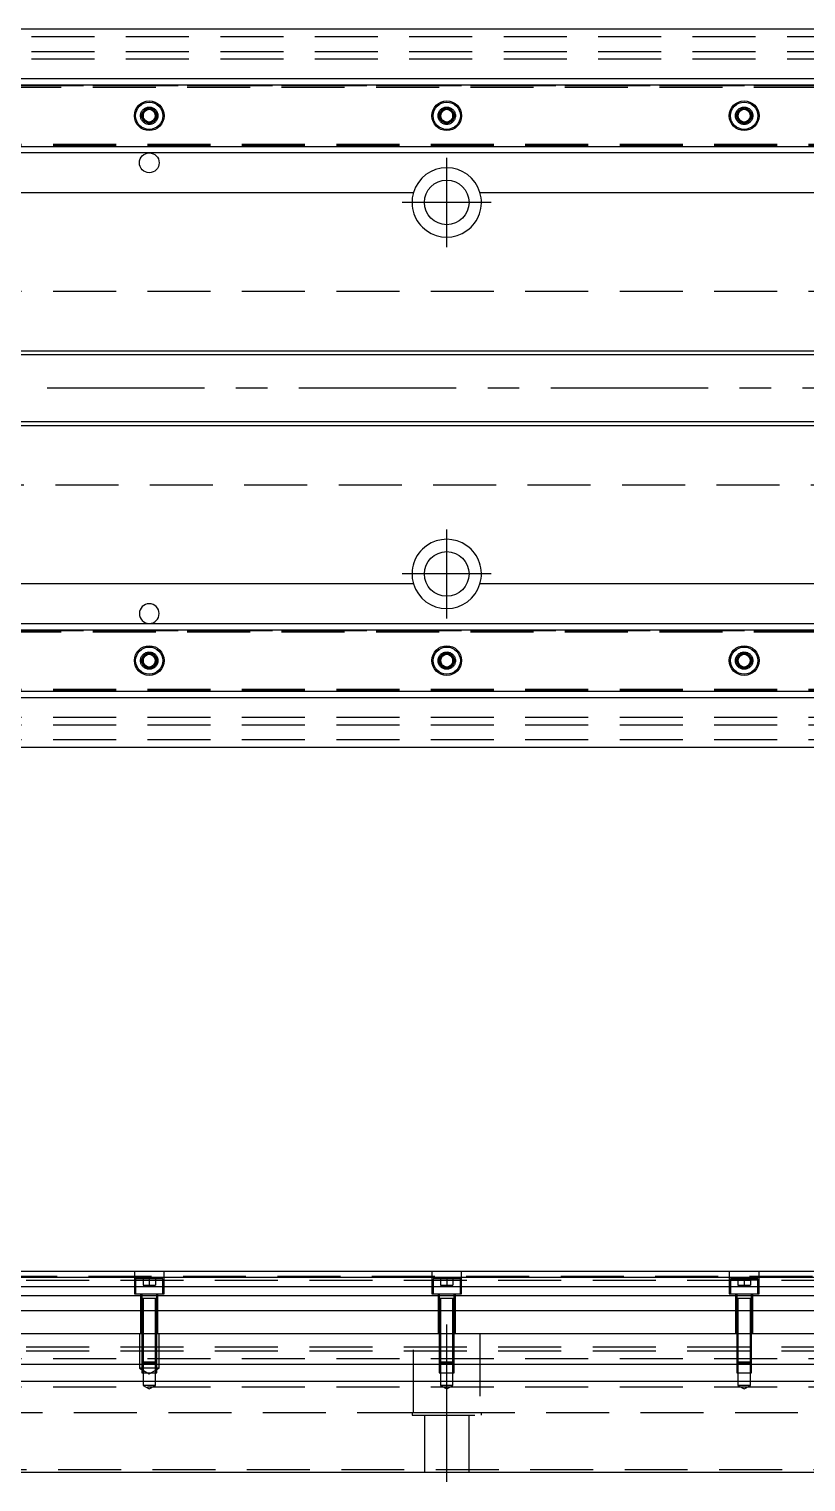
# Model space of a CAD drawing. Extents: x -11 to 962, y -257 to 77.
# Drawn here: x 475.8 to 632.5, y -220.8 to 72.5 of the extents above; entities that cross this region are included whole.
import ezdxf

# ---------------------------------------------------------------- set-up
doc = ezdxf.new("R2010")
doc.units = 0
doc.linetypes.add('CENTER', pattern=[50.8, 31.75, -6.35, 6.35, -6.35])
doc.linetypes.add('DASHED', pattern=[19.05, 12.7, -6.35])
doc.layers.get('0').update_dxf_attribs({"linetype": 'CONTINUOUS'})
doc.layers.add('CENTER', color=1, linetype='CENTER')

msp = doc.modelspace()

# ---------------------------------------------------------------- linework, layer by layer
at = {"color": 3, "linetype": 'DASHED'}
for p, q in [((0, 71), (760, 71)), ((0, 68), (760, 68)), ((0, 66.5), (760, 66.5)), ((450.5, 61.1), (760, 61.1)), ((450.5, 60.8), (760, 60.8)), ((455, 61.1147), (760, 61.1147)), ((501.477374, 55.25955), (501.5, 55)), ((561.477374, 55.25955), (561.5, 55)), ((621.477374, 55.25955), (621.5, 55)), ((760, 49.2), (450.5, 49.2)), ((760, 48.9), (450.5, 48.9)), ((760, 48.8853), (455, 48.8853)), ((760, 19.5), (61.969694, 19.5)), ((61.969694, -19.5), (760, -19.5)), ((450.5, -48.9), (760, -48.9)), ((450.5, -49.2), (760, -49.2)), ((455, -48.8853), (760, -48.8853)), ((501.477374, -54.74045), (501.5, -55)), ((561.477374, -54.74045), (561.5, -55)), ((621.477374, -54.74045), (621.5, -55)), ((760, -60.8), (450.5, -60.8)), ((760, -61.1), (450.5, -61.1)), ((760, -61.1147), (455, -61.1147)), ((760, -66.5), (0, -66.5)), ((760, -68), (0, -68)), ((760, -71), (0, -71)), ((497, -178.3), (497, -182.8)), ((503, -182.8), (503, -178.3)), ((557, -178.3), (557, -182.8)), ((563, -182.8), (563, -178.3)), ((617, -178.3), (617, -182.8)), ((623, -182.8), (623, -178.3)), ((37, -180.05), (710, -180.05)), ((710.005, -179.3), (450.5, -179.3)), ((502.75, -179.8), (497.25, -179.8)), ((497.25, -179.8), (497.25, -182.8)), ((498.75, -179.8), (498.75, -181.1)), ((498.75, -181.1), (500, -181.1)), ((500, -179.8), (500, -181.1)), ((500, -181.1), (501.25, -181.1)), ((501.25, -179.8), (501.25, -181.1)), ((502.75, -182.8), (502.75, -179.8)), ((562.75, -179.8), (557.25, -179.8)), ((557.25, -179.8), (557.25, -182.8)), ((558.75, -179.8), (558.75, -181.1)), ((558.75, -181.1), (560, -181.1)), ((560, -179.8), (560, -181.1)), ((560, -181.1), (561.25, -181.1)), ((561.25, -179.8), (561.25, -181.1)), ((562.75, -182.8), (562.75, -179.8)), ((622.75, -179.8), (617.25, -179.8)), ((617.25, -179.8), (617.25, -182.8)), ((618.75, -179.8), (618.75, -181.1)), ((618.75, -181.1), (620, -181.1)), ((620, -179.8), (620, -181.1)), ((620, -181.1), (621.25, -181.1)), ((621.25, -179.8), (621.25, -181.1)), ((622.75, -182.8), (622.75, -179.8)), ((497, -182.8), (503, -182.8)), ((498.25, -182.8), (498.25, -190.8)), ((499.998804, -183.8), (498.499994, -183.8)), ((498.5, -182.8), (498.5, -183.8)), ((498.5, -183.795), (498.5, -183.8)), ((498.624678, -183.8), (498.5, -183.8)), ((498.5, -183.8), (498.5, -183.805)), ((498.5, -183.8), (498.5, -190.8)), ((499.998804, -183.8), (498.624678, -183.8)), ((498.75, -183.8), (498.75, -190.8)), ((501.500006, -183.8), (499.998804, -183.8)), ((501.37533, -183.8), (499.998804, -183.8)), ((501.25, -190.8), (501.25, -183.8)), ((501.5, -183.8), (501.37533, -183.8)), ((501.5, -183.8), (501.5, -182.8)), ((501.5, -183.8), (501.5, -183.795)), ((501.5, -183.805), (501.5, -183.8)), ((501.5, -190.8), (501.5, -183.8)), ((501.75, -190.8), (501.75, -182.8)), ((557, -182.8), (563, -182.8)), ((558.25, -182.8), (558.25, -190.8)), ((559.998804, -183.8), (558.499994, -183.8)), ((558.5, -182.8), (558.5, -183.8)), ((558.5, -183.795), (558.5, -183.8)), ((558.624678, -183.8), (558.5, -183.8)), ((558.5, -183.8), (558.5, -183.805)), ((558.5, -183.8), (558.5, -190.8)), ((559.998804, -183.8), (558.624678, -183.8)), ((558.75, -183.8), (558.75, -190.8)), ((561.500006, -183.8), (559.998804, -183.8)), ((561.37533, -183.8), (559.998804, -183.8)), ((561.25, -190.8), (561.25, -183.8)), ((561.5, -183.8), (561.37533, -183.8)), ((561.5, -183.8), (561.5, -182.8)), ((561.5, -183.8), (561.5, -183.795)), ((561.5, -183.805), (561.5, -183.8)), ((561.5, -190.8), (561.5, -183.8)), ((561.75, -190.8), (561.75, -182.8)), ((617, -182.8), (623, -182.8)), ((618.25, -182.8), (618.25, -190.8)), ((619.998804, -183.8), (618.499994, -183.8)), ((618.5, -182.8), (618.5, -183.8)), ((618.5, -183.795), (618.5, -183.8)), ((618.624678, -183.8), (618.5, -183.8)), ((618.5, -183.8), (618.5, -183.805)), ((618.5, -183.8), (618.5, -190.8)), ((619.998804, -183.8), (618.624678, -183.8)), ((618.75, -183.8), (618.75, -190.8)), ((621.500006, -183.8), (619.998804, -183.8)), ((621.37533, -183.8), (619.998804, -183.8)), ((621.25, -190.8), (621.25, -183.8)), ((621.5, -183.8), (621.37533, -183.8)), ((621.5, -183.8), (621.5, -182.8)), ((621.5, -183.8), (621.5, -183.795)), ((621.5, -183.805), (621.5, -183.8)), ((621.5, -190.8), (621.5, -183.8)), ((621.75, -190.8), (621.75, -182.8)), ((37, -193.55), (710, -193.55)), ((498, -190.8), (498, -197.8)), ((498.5, -190.8), (498.5, -196.55)), ((498.500006, -190.8), (498.500002, -196.55)), ((498.75, -190.8), (498.75, -196.8)), ((501.25, -196.8), (501.25, -190.8)), ((501.499998, -196.55), (501.499994, -190.8)), ((501.5, -196.55), (501.5, -190.8)), ((502, -197.8), (502, -190.8)), ((553.291796, -206.8), (553.291796, -190.8)), ((558.5, -190.8), (558.5, -196.55)), ((558.5, -193.55), (558.75, -193.55)), ((558.500006, -190.8), (558.500002, -196.55)), ((558.75, -190.8), (558.75, -196.8)), ((558.75, -193.55), (561.25, -193.55)), ((561.25, -196.8), (561.25, -190.8)), ((561.25, -193.55), (561.5, -193.55)), ((561.499998, -196.55), (561.499994, -190.8)), ((561.5, -196.55), (561.5, -190.8)), ((566.708204, -190.8), (566.708204, -206.8)), ((618.5, -190.8), (618.5, -196.55)), ((618.500006, -190.8), (618.500002, -196.55)), ((618.75, -190.8), (618.75, -196.8)), ((621.25, -196.8), (621.25, -190.8)), ((621.499998, -196.55), (621.499994, -190.8)), ((621.5, -196.55), (621.5, -190.8)), ((760, -195.95), (0, -195.95)), ((37, -194.3), (710, -194.3)), ((558.5, -194.3), (558.75, -194.3)), ((558.75, -194.3), (561.25, -194.3)), ((561.25, -194.3), (561.5, -194.3)), ((502, -197.8), (498, -197.8)), ((498, -197.8), (500, -198.9547)), ((498.5, -196.55), (501.5, -196.55)), ((498.5, -196.55), (498.75, -196.8)), ((498.500002, -196.55), (498.500006, -197.1)), ((498.500006, -197.1), (498.500006, -198.8)), ((498.500006, -198.8), (501.499994, -198.8)), ((501.25, -196.8), (498.75, -196.8)), ((498.75, -196.8), (498.75, -198.8)), ((498.75, -198.8), (498.75, -201.3)), ((500, -198.9547), (502, -197.8)), ((501.25, -196.8), (501.5, -196.55)), ((501.25, -198.8), (501.25, -196.8)), ((501.25, -201.3), (501.25, -198.8)), ((501.499994, -197.1), (501.499998, -196.55)), ((501.499994, -198.8), (501.499994, -197.1)), ((558.5, -196.55), (561.5, -196.55)), ((558.5, -196.55), (558.75, -196.8)), ((558.500002, -196.55), (558.500006, -197.1)), ((558.500006, -197.1), (558.500006, -198.8)), ((558.500006, -198.8), (561.499994, -198.8)), ((561.25, -196.8), (558.75, -196.8)), ((558.75, -196.8), (558.75, -198.8)), ((558.75, -198.8), (558.75, -201.3)), ((561.25, -196.8), (561.5, -196.55)), ((561.25, -198.8), (561.25, -196.8)), ((561.25, -201.3), (561.25, -198.8)), ((561.499994, -197.1), (561.499998, -196.55)), ((561.499994, -198.8), (561.499994, -197.1)), ((618.5, -196.55), (621.5, -196.55)), ((618.5, -196.55), (618.75, -196.8)), ((618.500002, -196.55), (618.500006, -197.1)), ((618.500006, -197.1), (618.500006, -198.8)), ((618.500006, -198.8), (621.499994, -198.8)), ((621.25, -196.8), (618.75, -196.8)), ((618.75, -196.8), (618.75, -198.8)), ((618.75, -198.8), (618.75, -201.3)), ((621.25, -196.8), (621.5, -196.55)), ((621.25, -198.8), (621.25, -196.8)), ((621.25, -201.3), (621.25, -198.8)), ((621.499994, -197.1), (621.499998, -196.55)), ((621.499994, -198.8), (621.499994, -197.1)), ((760, -201.65), (0, -201.65)), ((501.25, -201.3), (498.75, -201.3)), ((498.75, -201.3), (500, -202.021688)), ((500, -202.021688), (501.25, -201.3)), ((561.25, -201.3), (558.75, -201.3)), ((558.75, -201.3), (560, -202.021688)), ((560, -202.021688), (561.25, -201.3)), ((621.25, -201.3), (618.75, -201.3)), ((618.75, -201.3), (620, -202.021688)), ((620, -202.021688), (621.25, -201.3)), ((446.708204, -206.8), (703.291796, -206.8)), ((553, -206.8), (553, -207.3)), ((553, -207.3), (567, -207.3)), ((553.291796, -206.8), (566.708204, -206.8)), ((555.5, -207.3), (555.5, -218.8)), ((564.5, -218.8), (564.5, -207.3)), ((567, -207.3), (567, -206.8)), ((62.499994, -218.3), (760, -218.3))]:
    msp.add_line(p, q, dxfattribs=at)
at = {"color": 7, "linetype": 'CONTINUOUS'}
for p, q in [((760, 72.5), (455, 72.5)), ((455, 62.5), (760, 62.5)), ((455, 61.247728), (760, 61.247728)), ((498.75, 55.721688), (500, 56.443376)), ((500, 56.443376), (501.25, 55.721688)), ((558.75, 55.721688), (560, 56.443376)), ((560, 56.443376), (561.25, 55.721688)), ((618.75, 55.721688), (620, 56.443376)), ((620, 56.443376), (621.25, 55.721688)), ((498.75, 54.278312), (498.75, 55.721688)), ((500, 53.556624), (498.75, 54.278312)), ((501.25, 54.278312), (500, 53.556624)), ((501.25, 55.721688), (501.25, 54.278312)), ((558.75, 54.278312), (558.75, 55.721688)), ((560, 53.556624), (558.75, 54.278312)), ((561.25, 54.278312), (560, 53.556624)), ((561.25, 55.721688), (561.25, 54.278312)), ((618.75, 54.278312), (618.75, 55.721688)), ((620, 53.556624), (618.75, 54.278312)), ((621.25, 54.278312), (620, 53.556624)), ((621.25, 55.721688), (621.25, 54.278312)), ((760, 48.752272), (455, 48.752272)), ((760, 47.5), (455, 47.5)), ((455, 39.5), (553.291796, 39.5)), ((566.708204, 39.5), (673.291796, 39.5)), ((710, 7.5), (455, 7.5)), ((455, -7.5), (710, -7.5)), ((553.291796, -39.5), (455, -39.5)), ((673.291796, -39.5), (566.708204, -39.5)), ((455, -47.5), (760, -47.5)), ((455, -48.752272), (760, -48.752272)), ((498.75, -54.278312), (500, -53.556624)), ((498.75, -55.721688), (498.75, -54.278312)), ((500, -56.443376), (498.75, -55.721688)), ((500, -53.556624), (501.25, -54.278312)), ((501.25, -55.721688), (500, -56.443376)), ((501.25, -54.278312), (501.25, -55.721688)), ((558.75, -54.278312), (560, -53.556624)), ((558.75, -55.721688), (558.75, -54.278312)), ((560, -56.443376), (558.75, -55.721688)), ((560, -53.556624), (561.25, -54.278312)), ((561.25, -55.721688), (560, -56.443376)), ((561.25, -54.278312), (561.25, -55.721688)), ((618.75, -54.278312), (620, -53.556624)), ((618.75, -55.721688), (618.75, -54.278312)), ((620, -56.443376), (618.75, -55.721688)), ((620, -53.556624), (621.25, -54.278312)), ((621.25, -55.721688), (620, -56.443376)), ((621.25, -54.278312), (621.25, -55.721688)), ((760, -61.247728), (455, -61.247728)), ((760, -62.5), (455, -62.5)), ((455, -72.5), (760, -72.5)), ((760, -178.3), (450.5, -178.3)), ((760, -179.552272), (450.5, -179.552272)), ((450.5, -181.32668), (760, -181.32668)), ((622.75, -180.05), (617.25, -180.05)), ((760, -183.223076), (450.5, -183.223076)), ((760, -186.277372), (450.5, -186.277372)), ((0, -190.8), (760, -190.8)), ((760, -197.1), (0, -197.1)), ((760, -200.5), (0, -200.5)), ((0, -218.8), (760, -218.8))]:
    msp.add_line(p, q, dxfattribs=at)
at = {"color": 3, "linetype": 'CONTINUOUS'}
for p, q in [((710, 6.75), (455, 6.75)), ((455, -6.75), (710, -6.75))]:
    msp.add_line(p, q, dxfattribs=at)
at = {"color": 7, "linetype": 'CONTINUOUS'}
for centre, radius in [((500, 55), 3), ((500, 55), 2.75), ((560, 55), 3), ((560, 55), 2.75), ((620, 55), 3), ((620, 55), 2.75), ((500, 45.5), 2), ((560, 37.5), 4.5), ((560, -37.5), 4.5), ((500, -55), 3), ((500, -55), 2.75), ((560, -55), 3), ((560, -55), 2.75), ((620, -55), 3), ((620, -55), 2.75)]:
    msp.add_circle(centre, radius, dxfattribs=at)
at = {"color": 3, "linetype": 'DASHED'}
for centre, radius in [((500, 55), 1.75), ((500, 55), 1.5), ((560, 55), 1.75), ((560, 55), 1.5), ((620, 55), 1.75), ((620, 55), 1.5), ((500, -55), 1.75), ((500, -55), 1.5), ((560, -55), 1.75), ((560, -55), 1.5), ((620, -55), 1.75), ((620, -55), 1.5)]:
    msp.add_circle(centre, radius, dxfattribs=at)
at = {"color": 7, "linetype": 'CONTINUOUS'}
for centre, radius, start, end in [((500, 55), 1.25, 120, 180), ((500, 55), 1.25, 60, 120), ((500, 55), 1.25, 0, 60), ((560, 55), 1.25, 120, 180), ((560, 55), 1.25, 60, 120), ((560, 55), 1.25, 0, 60), ((620, 55), 1.25, 120, 180), ((620, 55), 1.25, 60, 120), ((620, 55), 1.25, 0, 60), ((500, 55), 1.25, 180, 240), ((500, 55), 1.25, 240, 300), ((500, 55), 1.25, 300, 0), ((560, 55), 1.25, 180, 240), ((560, 55), 1.25, 240, 300), ((560, 55), 1.25, 300, 0), ((620, 55), 1.25, 180, 240), ((620, 55), 1.25, 240, 300), ((620, 55), 1.25, 300, 0), ((560, 37.5), 7, 16.60155, 163.39845), ((560, 37.5), 7, 163.39845, 16.60155), ((560, -37.5), 7, 343.39845, 196.60155), ((560, -37.5), 7, 196.60155, 343.39845), ((500, -45.5), 2, 90, 270), ((500, -45.5), 2, 270, 90), ((500, -55), 1.25, 120, 180), ((500, -55), 1.25, 180, 240), ((500, -55), 1.25, 60, 120), ((500, -55), 1.25, 0, 60), ((500, -55), 1.25, 300, 0), ((560, -55), 1.25, 120, 180), ((560, -55), 1.25, 180, 240), ((560, -55), 1.25, 60, 120), ((560, -55), 1.25, 0, 60), ((560, -55), 1.25, 300, 0), ((620, -55), 1.25, 120, 180), ((620, -55), 1.25, 180, 240), ((620, -55), 1.25, 60, 120), ((620, -55), 1.25, 0, 60), ((620, -55), 1.25, 300, 0), ((500, -55), 1.25, 240, 300), ((560, -55), 1.25, 240, 300), ((620, -55), 1.25, 240, 300)]:
    msp.add_arc(centre, radius, start, end, dxfattribs=at)
at = {"layer": 'CENTER', "color": 1, "linetype": 'CENTER'}
for p, q in [((560, 28.5), (560, 46.5)), ((569, 37.5), (551, 37.5)), ((815.928927, 0), (-10.939157, 0)), ((560, -46.5), (560, -28.5)), ((569, -37.5), (551, -37.5)), ((560, -220.8), (560, -188.8))]:
    msp.add_line(p, q, dxfattribs=at)

doc.saveas('drawing.dxf')
